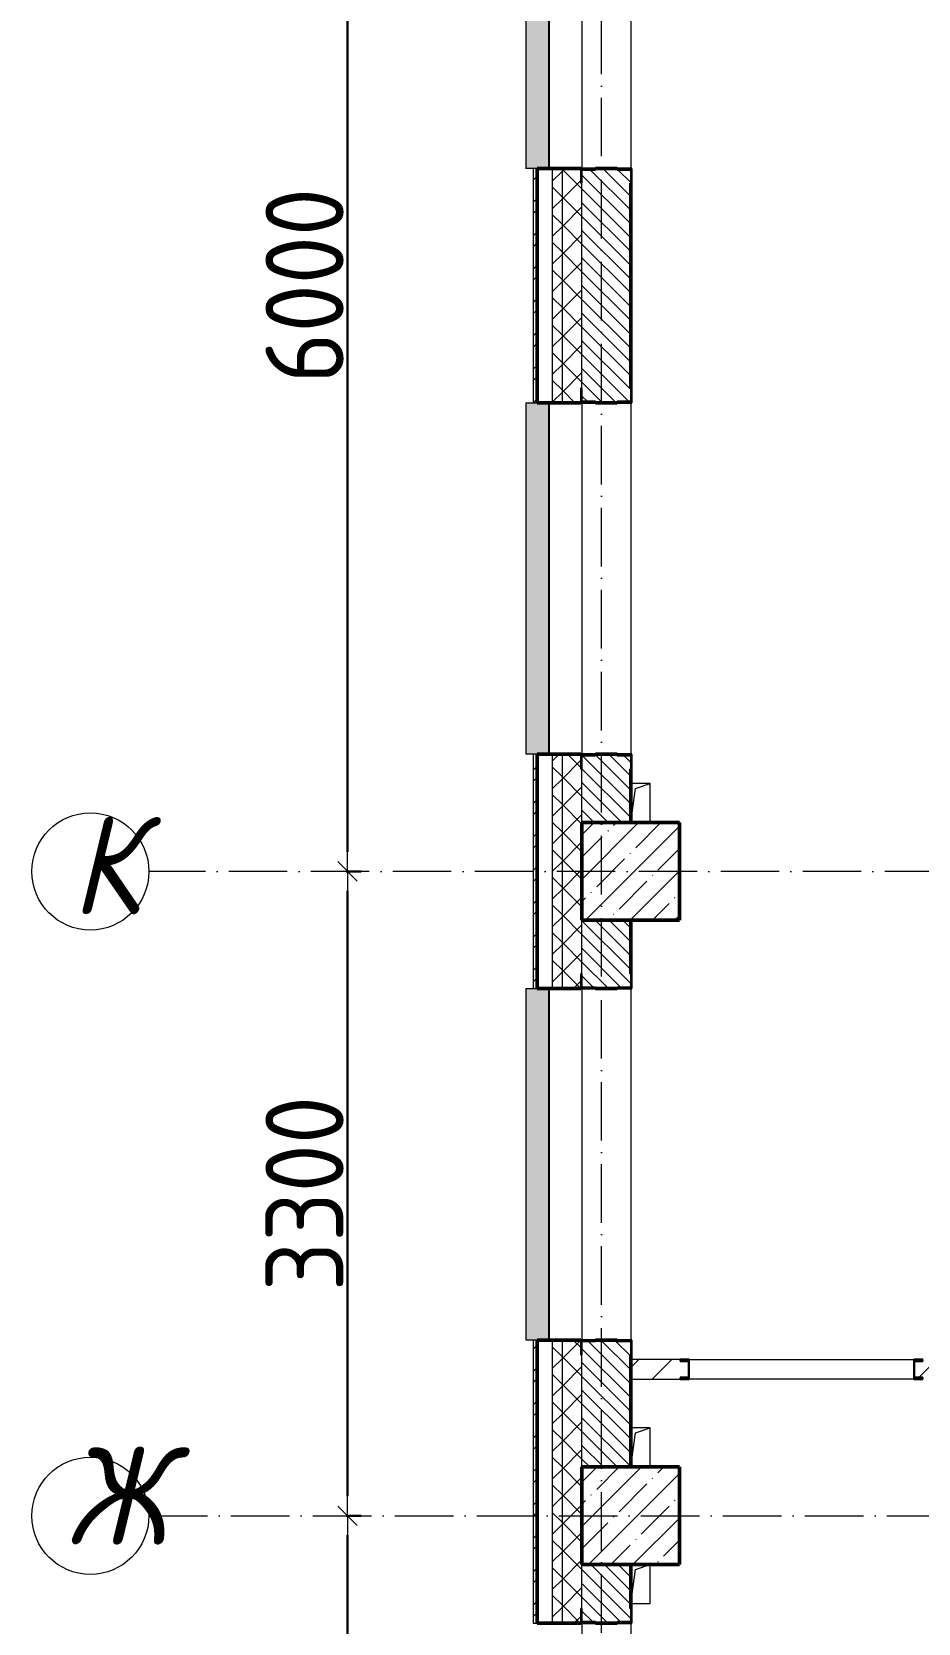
# Model space of a CAD drawing. Header units: millimetres. Extents: x -213536 to 1564669, y -45299 to 942238.
# Drawn here: x 539014 to 543556, y 585175 to 593325 of the extents above; entities that cross this region are included whole.
import ezdxf

# ---------------------------------------------------------------- set-up
doc = ezdxf.new("R2010")
doc.units = ezdxf.units.MM
doc.linetypes.add('50_200_ШТРИХ_1Т_ш5_п1_п1_', pattern=[700, 500, -100, 0, -100])
for name, color, linetype, lineweight in [('3.1) ЖБ окна 1.2 м', 102, 'Continuous', 30), ('A-____-____-DIMS', 7, 'Continuous', 9), ('A-GENM-____-MCUT', 7, 'Continuous', 25), ('A-GENM-____-OTLN', 7, 'Continuous', 9), ('A-GENM-____-OTLN-1', 7, 'Continuous', 25), ('A-GLAZ-____-OTLN', 7, 'Continuous', 9), ('A-WALL-____-MCUT-2', 7, 'Continuous', 50), ('A-WALL-____-MCUT-3', 7, 'Continuous', 9), ('A-WALL-____-OTLN', 7, 'Continuous', 9), ('A-WALL-____-PATT-1', 7, 'Continuous', 9), ('A-WALL-FNSH-MCUT-1', 7, 'Continuous', 9), ('I-WALL-____-OTLN', 7, 'Continuous', 9), ('S-COLS-____-MCUT', 7, 'Continuous', 50), ('S-COLS-____-OTLN', 7, 'Continuous', 9), ('S-GRID-____-IDEN', 7, 'Continuous', 9), ('S-GRID-____-OTLN-1', 7, '50_200_ШТРИХ_1Т_ш5_п1_п1_', 9)]:
    doc.layers.add(name, color=color, linetype=linetype, lineweight=lineweight)
doc.layers.add('A-GLAZ-____-OTLN-1', color=7, linetype='Continuous', lineweight=9, true_color=0xc0c0c0)
doc.styles.add('ISOCPEUR_I', font='isocpeui.ttf', dxfattribs={"width": 0.9, "height": 2.5})
doc.styles.add('СПДС', font='isocpeur.ttf', dxfattribs={"width": 0.9})
doc.dimstyles.new('Размера А3', dxfattribs={"dimtxt": 200, "dimasz": 100, "dimexe": 70, "dimexo": 100, "dimgap": 20, "dimtad": 1, "dimdec": 0, "dimrnd": 10, "dimzin": 0, "dimdsep": 46, "dimtxsty": 'СПДС', "dimblk": 'ARROWHEAD_6', "dimcen": 1, "dimclrd": 256, "dimclre": 256, "dimclrt": 256, "dimazin": 0, "dimtfac": 1, "dimtdec": 0, "dimtmove": 2, "dimatfit": 3, "dimfxl": 1, "dimtolj": 1, "dimtzin": 0, "dimarcsym": 0})
pattern_1 = [(45, (544282.64, 571544.04), (-70.71068, 70.71068), []), (135, (544282.64, 571544.04), (-70.71068, -70.71068), [])]
pattern_2 = [(135, (544282.637, 571544.04), (-35.35534, -35.35534), [])]

# ---------------------------------------------------------------- blocks, each defined once
blk = doc.blocks.new('BSC_Колонна _Прямоугольная - 500х500-V45-АР1_План отверстий 2 этажа в осях 1-64_А-ГГ')
at = {"layer": 'S-COLS-____-OTLN'}
h = blk.add_hatch(dxfattribs=at)
h.set_pattern_fill('FP_74', color=256, style=0, pattern_type=2)
h.set_pattern_definition([(45, (2200, -17481.04), (-114.0493, 114.0493), []), (45, (2314.05, -17481.04), (-114.0493, 114.0493), [201.612, -40.322, 3.353, -36.97])])
h.paths.add_polyline_path([(-250, -250), (250, -250), (250, 250), (-250, 250)], flags=0)
at = {"layer": 'S-COLS-____-MCUT'}
for p, q in [((250, 250), (-250, 250)), ((-250, 250), (-250, -250)), ((250, -250), (250, 250)), ((-250, -250), (250, -250))]:
    blk.add_line(p, q, dxfattribs=at)
blk = doc.blocks.new('BSC_Колонна _Прямоугольная - 500х500-V100-АР1_План отверстий 2 этажа в осях 1-64_А-ГГ')
at = {"layer": 'S-COLS-____-OTLN'}
h = blk.add_hatch(dxfattribs=at)
h.set_pattern_fill('FP_129', color=256, style=0, pattern_type=2)
h.set_pattern_definition([(45, (2200, -14181.04), (-114.0493, 114.0493), []), (45, (2314.05, -14181.04), (-114.0493, 114.0493), [201.612, -40.322, 3.353, -36.97])])
h.paths.add_polyline_path([(-250, -250), (250, -250), (250, 250), (-250, 250)], flags=0)
at = {"layer": 'S-COLS-____-MCUT'}
for p, q in [((250, 250), (-250, 250)), ((-250, 250), (-250, -250)), ((250, -250), (250, 250)), ((-250, -250), (250, -250))]:
    blk.add_line(p, q, dxfattribs=at)
blk = doc.blocks.new('Фахверк_СКБ_Уголок - 250_2700-27497298-АР1_План отверстий 2 этажа в осях 1-64_А-ГГ')
at = {"layer": 'A-GENM-____-MCUT'}
for p, q in [((200, 181), (125, 181)), ((125, 181), (125, 106)), ((131, 106), (131, 175)), ((131, 175), (200, 175)), ((200, 175), (200, 181)), ((125, 106), (131, 106)), ((131, -6), (125, -6)), ((125, -6), (125, -81)), ((125, -81), (200, -81)), ((131, -75), (131, -6)), ((200, -75), (131, -75)), ((200, -81), (200, -75))]:
    blk.add_line(p, q, dxfattribs=at)
blk = doc.blocks.new('154_Стойка_СКБ_Швеллер - СМ-2180_100-28318692-АР1_План отверстий 2 этажа в осях 1-64_А-ГГ')
at = {"layer": 'A-GENM-____-MCUT'}
for p, q in [((171, 50), (125, 50)), ((125, 50), (125, -50)), ((129.5, 42.4), (171, 42.4)), ((129.5, -42.4), (129.5, 42.4)), ((171, 42.4), (171, 50)), ((125, -50), (171, -50)), ((171, -42.4), (129.5, -42.4)), ((171, -50), (171, -42.4))]:
    blk.add_line(p, q, dxfattribs=at)
blk = doc.blocks.new('AR_Отверстие прямоугольное _в плите_ - AR_Отверстие прямоугольное _в плите_-V158-АР1_План отверстий 2 этажа в осях 1-64_А-ГГ')
at = {"layer": 'A-GENM-____-OTLN'}
for p, q in [((50, 100), (-50, 100)), ((-25, 75), (50, 100)), ((50, -100), (50, 100)), ((-50, -100), (-25, 75))]:
    blk.add_line(p, q, dxfattribs=at)
blk = doc.blocks.new('AR_Отверстие прямоугольное _в плите_ - AR_Отверстие прямоугольное _в плите_-30510733-АР1_План отверстий 2 этажа в осях 1-64_А-ГГ')
at = {"layer": 'A-GENM-____-OTLN'}
for p, q in [((-25, 75), (50, 100)), ((50, -100), (50, 100)), ((-50, -100), (-25, 75)), ((-50, -100), (50, -100))]:
    blk.add_line(p, q, dxfattribs=at)
blk = doc.blocks.new('Отлив_СКБ - Отлив витража_120_НВФ-31885689-АР1_План отверстий 2 этажа в осях 1-64_А-ГГ')
at = {"layer": 'A-GLAZ-____-OTLN-1'}
for points in [[(1800, 2), (1800, 120), (0, 120), (0, 2), (1103.1, 2)], [(1103.1, 0), (1800, 0), (1800, 2), (0, 2), (0, 0)]]:
    blk.add_hatch(color=256, dxfattribs=at).paths.add_polyline_path(points, flags=0)
at = {"layer": 'A-GLAZ-____-OTLN'}
for p, q in [((0, 83), (0, 120)), ((1800, 120), (0, 120)), ((1800, 120), (1800, 83)), ((0, 2), (1800, 2)), ((1800, 0), (0, 0))]:
    blk.add_line(p, q, dxfattribs=at)
blk = doc.blocks.new('Ось сетки - Круг_Ø6_00__ISO-2_5_0_9K_-25732049-АР1_План отверстий 2 этажа в осях 1-64_А-ГГ')
at = {"layer": 'S-GRID-____-IDEN'}
blk.add_circle((0, 0), 3, dxfattribs=at)
blk = doc.blocks.new('ARROWHEAD_6')
at = {"color": 0, "linetype": 'Continuous'}
for p, q in [((0, 0), (-1, 0)), ((-0.5, -0.5), (0.5, 0.5))]:
    blk.add_line(p, q, dxfattribs=at)
blk = doc.blocks.new('*D5488')
at = {"layer": 'A-____-____-DIMS', "lineweight": -2, "transparency": 16777216}
for p, q in [((-19249.1, 473197), (-19173.1, 473197)), ((-19243.1, 468747), (-19243.1, 473097)), ((-19249.1, 468647), (-19173.1, 468647))]:
    blk.add_line(p, q, dxfattribs=at)
at = {"layer": 'Defpoints', "color": 0, "lineweight": 30, "transparency": 16777216}
for p in [(-19349.1, 473197), (-19243.1, 473197), (-19349.1, 468647)]:
    blk.add_point(p, dxfattribs=at)
at = {"layer": 'A-____-____-DIMS', "lineweight": -2, "transparency": 16777216, "xscale": 100, "yscale": 100, "zscale": 100}
for p, rotation in [((-19243.1, 473197), 90), ((-19243.1, 468647), 270)]:
    blk.add_blockref('ARROWHEAD_6', p, dxfattribs=dict(at, rotation=rotation))
at = {"layer": 'A-____-____-DIMS', "transparency": 16777216, "insert": (-19463.1, 470922), "char_height": 400, "attachment_point": 5, "rotation": 90, "style": 'СПДС'}
blk.add_mtext('\\A1;4550', dxfattribs=at)
blk = doc.blocks.new('*D5489')
at = {"layer": 'A-____-____-DIMS', "lineweight": -2, "transparency": 16777216}
for p, q in [((-19249.1, 476497), (-19173.1, 476497)), ((-19243.1, 473297), (-19243.1, 476397)), ((-19249.1, 473197), (-19173.1, 473197))]:
    blk.add_line(p, q, dxfattribs=at)
at = {"layer": 'Defpoints', "color": 0, "lineweight": 30, "transparency": 16777216}
for p in [(-19349.1, 476497), (-19243.1, 476497), (-19349.1, 473197)]:
    blk.add_point(p, dxfattribs=at)
at = {"layer": 'A-____-____-DIMS', "lineweight": -2, "transparency": 16777216, "xscale": 100, "yscale": 100, "zscale": 100}
for p, rotation in [((-19243.1, 476497), 90), ((-19243.1, 473197), 270)]:
    blk.add_blockref('ARROWHEAD_6', p, dxfattribs=dict(at, rotation=rotation))
at = {"layer": 'A-____-____-DIMS', "transparency": 16777216, "insert": (-19463.1, 474847), "char_height": 400, "attachment_point": 5, "rotation": 90, "style": 'СПДС'}
blk.add_mtext('\\A1;3300', dxfattribs=at)
blk = doc.blocks.new('*D5490')
at = {"layer": 'A-____-____-DIMS', "lineweight": -2, "transparency": 16777216}
for p, q in [((-19249.1, 482497), (-19173.1, 482497)), ((-19243.1, 476597), (-19243.1, 482397)), ((-19249.1, 476497), (-19173.1, 476497))]:
    blk.add_line(p, q, dxfattribs=at)
at = {"layer": 'Defpoints', "color": 0, "lineweight": 30, "transparency": 16777216}
for p in [(-19349.1, 482497), (-19243.1, 482497), (-19349.1, 476497)]:
    blk.add_point(p, dxfattribs=at)
at = {"layer": 'A-____-____-DIMS', "lineweight": -2, "transparency": 16777216, "xscale": 100, "yscale": 100, "zscale": 100}
for p, rotation in [((-19243.1, 482497), 90), ((-19243.1, 476497), 270)]:
    blk.add_blockref('ARROWHEAD_6', p, dxfattribs=dict(at, rotation=rotation))
at = {"layer": 'A-____-____-DIMS', "transparency": 16777216, "insert": (-19463.1, 479497), "char_height": 400, "attachment_point": 5, "rotation": 90, "style": 'СПДС'}
blk.add_mtext('\\A1;6000', dxfattribs=at)
blk = doc.blocks.new('2этаж')
at = {"layer": 'S-GRID-____-OTLN-1', "color": 251, "ltscale": 0.6, "true_color": 0x636466}
for p, q in [((-17941.7, 454533.3), (-17941.7, 508896.9)), ((11116.1, 476497), (-20260.4, 476497)), ((-20260.4, 473197), (11116.1, 473197))]:
    blk.add_line(p, q, dxfattribs=at)
at = {"layer": 'S-GRID-____-IDEN', "char_height": 500, "attachment_point": 1, "style": 'ISOCPEUR_I'}
for s, insert, width in [('\\fISOCPEUR|b0|i1|c204|p34|;\\W.9;К', (-20657.8, 476778.9), 223.671), ('\\fISOCPEUR|b0|i1|c204|p34|;\\W.9;Ж', (-20686.8, 473549.4), 281.392)]:
    blk.add_mtext(s, dxfattribs=dict(at, insert=insert, width=width))
at = {"layer": 'A-____-____-DIMS'}
for base, p1, p2, picture, middle in [((-19243.1, 482497), (-19349.1, 476497), (-19349.1, 482497), '*D5490', (-19463.1, 479497)), ((-19243.1, 476497), (-19349.1, 473197), (-19349.1, 476497), '*D5489', (-19463.1, 474847)), ((-19243.1, 473197), (-19349.1, 468647), (-19349.1, 473197), '*D5488', (-19463.1, 470922))]:
    dim = blk.add_linear_dim(base=base, p1=p1, p2=p2, angle=90, dimstyle='Размера А3', override={"dimtxt": 400}, dxfattribs=at)
    dim.commit()
    dim.dimension.update_dxf_attribs({"geometry": picture, "text_midpoint": middle})

msp = doc.modelspace()

# ---------------------------------------------------------------- hatches: boundary and pattern name
at = {"layer": 'A-WALL-____-PATT-1'}
h = msp.add_hatch(dxfattribs=at)
h.set_pattern_fill('FP_3', color=256, style=0, pattern_type=2)
h.set_pattern_definition([(45, (544282.64, 571544.04), (-85.5366, 85.5366), []), (45, (544339.66, 571544.04), (-85.5366, 85.5366), [])])
h.paths.add_polyline_path([(541582.6, 581060.1), (541602.6, 581060.1), (541602.6, 583375.1), (541582.6, 583375.1), (541582.6, 582599.9)], flags=0)
h.paths.add_polyline_path([(541602.6, 585175.1), (541602.6, 586625.1), (541582.6, 586625.1), (541582.6, 585175.1)], flags=0)
h.paths.add_polyline_path([(541602.6, 588425.1), (541602.6, 589625.1), (541582.6, 589625.1), (541582.6, 588425.1)], flags=0)
h.paths.add_polyline_path([(541582.6, 591425.1), (541602.6, 591425.1), (541602.6, 592625.1), (541582.6, 592625.1)], flags=0)
h.paths.add_polyline_path([(541602.6, 594425.1), (541602.6, 595625.1), (541582.6, 595625.1), (541582.6, 594425.1)], flags=0)
h.paths.add_polyline_path([(541602.6, 597425.1), (541602.6, 598350.1), (541582.6, 598350.1), (541582.6, 597425.1)], flags=0)
h = msp.add_hatch(dxfattribs=at)
h.set_pattern_fill('FP_1', color=256, style=0, pattern_type=2)
h.set_pattern_definition(pattern_1)
h.paths.add_polyline_path([(541732.6, 581060.1), (541732.6, 583375.1), (541682.6, 583375.1), (541682.6, 581060.1)], flags=0)
h.paths.add_polyline_path([(541732.6, 585175.1), (541732.6, 586625.1), (541682.6, 586625.1), (541682.6, 585175.1)], flags=0)
h.paths.add_polyline_path([(541732.6, 588425.1), (541732.6, 589625.1), (541682.6, 589625.1), (541682.6, 588425.1)], flags=0)
h.paths.add_polyline_path([(541682.6, 591425.1), (541732.6, 591425.1), (541732.6, 592625.1), (541682.6, 592625.1)], flags=0)
h.paths.add_polyline_path([(541732.6, 594425.1), (541732.6, 595625.1), (541682.6, 595625.1), (541682.6, 594425.1)], flags=0)
h.paths.add_polyline_path([(541732.6, 597425.1), (541732.6, 598275.1), (541682.6, 598275.1), (541682.6, 597425.1)], flags=0)
h = msp.add_hatch(dxfattribs=at)
h.set_pattern_fill('FP_1', color=256, style=0, pattern_type=2)
h.set_pattern_definition(pattern_1)
h.paths.add_polyline_path([(541732.6, 581060.1), (541832.6, 581060.1), (541832.6, 583300.1), (541826.6, 583300.1), (541826.6, 583375.1), (541732.6, 583375.1), (541732.6, 581075.1)], flags=0)
h.paths.add_polyline_path([(541826.6, 585175.1), (541826.6, 585250.1), (541832.6, 585250.1), (541832.6, 586550.1), (541826.6, 586550.1), (541826.6, 586625.1), (541732.6, 586625.1), (541732.6, 585175.1)], flags=0)
h.paths.add_polyline_path([(541826.6, 588425.1), (541826.6, 588500.1), (541832.6, 588500.1), (541832.6, 589550.1), (541826.6, 589550.1), (541826.6, 589625.1), (541732.6, 589625.1), (541732.6, 588425.1)], flags=0)
h.paths.add_polyline_path([(541732.6, 591425.1), (541826.6, 591425.1), (541826.6, 591500.1), (541832.6, 591500.1), (541832.6, 592550.1), (541826.6, 592550.1), (541826.6, 592625.1), (541732.6, 592625.1), (541732.6, 591431.1)], flags=0)
h.paths.add_polyline_path([(541826.6, 594425.1), (541826.6, 594500.1), (541832.6, 594500.1), (541832.6, 595550.1), (541826.6, 595550.1), (541826.6, 595625.1), (541732.6, 595625.1), (541732.6, 594425.1)], flags=0)
h.paths.add_polyline_path([(541732.6, 597425.1), (541826.6, 597425.1), (541826.6, 597500.1), (541832.6, 597500.1), (541832.6, 598275.1), (541732.6, 598275.1), (541732.6, 597431.1)], flags=0)
h = msp.add_hatch(dxfattribs=at)
h.set_pattern_fill('FP_6', color=256, style=0, pattern_type=2)
h.set_pattern_definition(pattern_2)
h.paths.add_polyline_path([(541832.6, 589275.1), (542082.6, 589275.1), (542082.6, 589619.1), (542013.6, 589619.1), (542013.6, 589625.1), (541901.6, 589625.1), (541901.6, 589619.1), (541832.6, 589619.1), (541832.6, 589479.8)], flags=0)
h.paths.add_polyline_path([(542013.6, 591425.1), (542013.6, 591431.1), (542082.6, 591431.1), (542082.6, 592619.1), (542013.6, 592619.1), (542013.6, 592625.1), (541901.6, 592625.1), (541901.6, 592619.1), (541832.6, 592619.1), (541832.6, 591431.1), (541901.6, 591431.1), (541901.6, 591425.1)], flags=0)
h.paths.add_polyline_path([(542013.6, 594425.1), (542013.6, 594431.1), (542082.6, 594431.1), (542082.6, 594775.1), (541832.6, 594775.1), (541832.6, 594431.1), (541901.6, 594431.1), (541901.6, 594425.1)], flags=0)
h = msp.add_hatch(dxfattribs=at)
h.set_pattern_fill('FP_6', color=256, style=0, pattern_type=2)
h.set_pattern_definition(pattern_2)
h.paths.add_polyline_path([(541832.6, 585975.1), (542082.6, 585975.1), (542082.6, 586619.1), (542013.6, 586619.1), (542013.6, 586625.1), (541901.6, 586625.1), (541901.6, 586619.1), (541832.6, 586619.1), (541832.6, 586039.9)], flags=0)
h.paths.add_polyline_path([(542013.6, 588425.1), (542013.6, 588431.1), (542082.6, 588431.1), (542082.6, 588775.1), (541832.6, 588775.1), (541832.6, 588431.1), (541901.6, 588431.1), (541901.6, 588425.1)], flags=0)
h = msp.add_hatch(dxfattribs=at)
h.set_pattern_fill('FP_4', color=256, style=0, pattern_type=2)
h.set_pattern_definition([(45, (544282.64, 571544.04), (-84.8528, 84.8528), [])])
h.paths.add_polyline_path([(549082.6, 586425.1), (549082.6, 586525.1), (546182.6, 586525.1), (546182.6, 586425.1), (547803.9, 586425.1)], flags=0)
h.paths.add_polyline_path([(546132.6, 586425.1), (546132.6, 586428.1), (546179.6, 586428.1), (546179.6, 586522.1), (546132.6, 586522.1), (546132.6, 586525.1), (543578.6, 586524.3), (543578.6, 586517.5), (543537.1, 586517.5), (543537.1, 586432.7), (543578.6, 586432.7), (543578.6, 586425.1), (544268.9, 586425.1)], flags=0)
h.paths.add_polyline_path([(542082.6, 586425.1), (542336.6, 586425.1), (542336.6, 586432.7), (542378.1, 586432.7), (542378.1, 586517.5), (542336.6, 586517.5), (542336.6, 586525.1), (542082.6, 586525.1), (542082.6, 586432.7)], flags=0)
h = msp.add_hatch(dxfattribs=at)
h.set_pattern_fill('FP_6', color=256, style=0, pattern_type=2)
h.set_pattern_definition(pattern_2)
h.paths.add_polyline_path([(541832.6, 581575.1), (542082.6, 581575.1), (542081.8, 583369.1), (542013.6, 583369.1), (542013.6, 583375.1), (541901.6, 583375.1), (541901.6, 583369.1), (541832.6, 583369.1), (541832.6, 582599.9)], flags=0)
h.paths.add_polyline_path([(542013.6, 585175.1), (542013.6, 585181.1), (542082.6, 585181.1), (542082.6, 585475.1), (541832.6, 585475.1), (541832.6, 585181.1), (541901.6, 585181.1), (541901.6, 585175.1)], flags=0)

# ---------------------------------------------------------------- linework, layer by layer
at = {"layer": 'A-WALL-____-MCUT-2'}
for p, q in [((541826.6, 592625.1), (541602.6, 592625.1)), ((541602.6, 592625.1), (541602.6, 591425.1)), ((542013.6, 592625.1), (541901.6, 592625.1)), ((542082.6, 591500.1), (542082.6, 592550.1)), ((541602.6, 591425.1), (541826.6, 591425.1)), ((541901.6, 591425.1), (542013.6, 591425.1)), ((541826.6, 589625.1), (541602.6, 589625.1)), ((541602.6, 589625.1), (541602.6, 588425.1)), ((542013.6, 589625.1), (541901.6, 589625.1)), ((542082.6, 589275.1), (542082.6, 589550.1)), ((542082.6, 588500.1), (542082.6, 588775.1)), ((541602.6, 588425.1), (541826.6, 588425.1)), ((541901.6, 588425.1), (542013.6, 588425.1)), ((541826.6, 586625.1), (541602.6, 586625.1)), ((541602.6, 586625.1), (541602.6, 585175.1)), ((542013.6, 586625.1), (541901.6, 586625.1)), ((542082.6, 585975.1), (542082.6, 586550.1)), ((542082.6, 585250.1), (542082.6, 585475.1)), ((541602.6, 585175.1), (541826.6, 585175.1)), ((541901.6, 585175.1), (542013.6, 585175.1))]:
    msp.add_line(p, q, dxfattribs=at)
at = {"layer": 'A-WALL-____-MCUT-3'}
for p, q in [((541682.6, 591425.1), (541682.6, 592625.1)), ((541732.6, 591425.1), (541732.6, 592625.1)), ((541832.6, 591500.1), (541832.6, 592550.1)), ((541682.6, 588425.1), (541682.6, 589625.1)), ((541732.6, 588425.1), (541732.6, 589625.1)), ((541832.6, 589275.1), (541832.6, 589550.1)), ((541832.6, 588500.1), (541832.6, 588775.1)), ((541682.6, 585175.1), (541682.6, 586625.1)), ((541732.6, 585175.1), (541732.6, 586625.1)), ((541832.6, 585975.1), (541832.6, 586550.1)), ((541832.6, 585250.1), (541832.6, 585475.1))]:
    msp.add_line(p, q, dxfattribs=at)
at = {"layer": 'A-WALL-____-OTLN'}
for p, q in [((541832.6, 594425.1), (541832.6, 592625.1)), ((542082.6, 594425.1), (542082.6, 592625.1)), ((541832.6, 591425.1), (541832.6, 589625.1)), ((542082.6, 591425.1), (542082.6, 589625.1)), ((541832.6, 588425.1), (541832.6, 586625.1)), ((542082.6, 588425.1), (542082.6, 586625.1)), ((541832.6, 585175.1), (541832.6, 583375.1)), ((542082.6, 585175.1), (542082.6, 583375.1))]:
    msp.add_line(p, q, dxfattribs=at)
at = {"layer": 'A-WALL-FNSH-MCUT-1'}
for p, q in [((541582.6, 592625.1), (541582.6, 591425.1)), ((541602.6, 592625.1), (541582.6, 592625.1)), ((541582.6, 591425.1), (541602.6, 591425.1)), ((541582.6, 589625.1), (541582.6, 588425.1)), ((541602.6, 589625.1), (541582.6, 589625.1)), ((541582.6, 588425.1), (541602.6, 588425.1)), ((541582.6, 586625.1), (541582.6, 585175.1)), ((541602.6, 586625.1), (541582.6, 586625.1)), ((542336.6, 586525.1), (542082.6, 586525.1)), ((542082.6, 586425.1), (542336.6, 586425.1)), ((541582.6, 585175.1), (541602.6, 585175.1))]:
    msp.add_line(p, q, dxfattribs=at)
at = {"layer": 'I-WALL-____-OTLN'}
for p, q in [((542382.6, 586525.1), (543532.6, 586525.1)), ((543532.6, 586425.1), (542382.6, 586425.1))]:
    msp.add_line(p, q, dxfattribs=at)

# ---------------------------------------------------------------- block references
at = {"layer": '3.1) ЖБ окна 1.2 м'}
msp.add_blockref('2этаж', (559874.3, 112528.1), dxfattribs=at)
at = {"layer": 'A-GENM-____-OTLN'}
for name, p in [('AR_Отверстие прямоугольное _в плите_ - AR_Отверстие прямоугольное _в плите_-V158-АР1_План отверстий 2 этажа в осях 1-64_А-ГГ', (542132.6, 589375.1)), ('AR_Отверстие прямоугольное _в плите_ - AR_Отверстие прямоугольное _в плите_-V158-АР1_План отверстий 2 этажа в осях 1-64_А-ГГ', (542132.6, 586075.1)), ('AR_Отверстие прямоугольное _в плите_ - AR_Отверстие прямоугольное _в плите_-30510733-АР1_План отверстий 2 этажа в осях 1-64_А-ГГ', (542132.6, 585375.1))]:
    msp.add_blockref(name, p, dxfattribs=at)
at = {"layer": 'A-GENM-____-OTLN-1'}
for name, p, rotation in [('Фахверк_СКБ_Уголок - 250_2700-27497298-АР1_План отверстий 2 этажа в осях 1-64_А-ГГ', (541907.6, 592750.1), 269.9999999999999), ('Фахверк_СКБ_Уголок - 250_2700-27497298-АР1_План отверстий 2 этажа в осях 1-64_А-ГГ', (542007.6, 591300.1), 89.99999999999991), ('Фахверк_СКБ_Уголок - 250_2700-27497298-АР1_План отверстий 2 этажа в осях 1-64_А-ГГ', (541907.6, 589750.1), 269.9999999999999), ('Фахверк_СКБ_Уголок - 250_2700-27497298-АР1_План отверстий 2 этажа в осях 1-64_А-ГГ', (542007.6, 588300.1), 89.99999999999991), ('Фахверк_СКБ_Уголок - 250_2700-27497298-АР1_План отверстий 2 этажа в осях 1-64_А-ГГ', (541907.6, 586750.1), 269.9999999999999), ('154_Стойка_СКБ_Швеллер - СМ-2180_100-28318692-АР1_План отверстий 2 этажа в осях 1-64_А-ГГ', (542507.6, 586475.1), 180), ('Фахверк_СКБ_Уголок - 250_2700-27497298-АР1_План отверстий 2 этажа в осях 1-64_А-ГГ', (542007.6, 585050.1), 89.99999999999991)]:
    msp.add_blockref(name, p, dxfattribs=dict(at, rotation=rotation))
msp.add_blockref('154_Стойка_СКБ_Швеллер - СМ-2180_100-28318692-АР1_План отверстий 2 этажа в осях 1-64_А-ГГ', (543407.6, 586475.1), dxfattribs=at)
at = {"layer": 'A-GLAZ-____-OTLN', "rotation": 90}
for p in [(541665.6, 592625.1), (541665.6, 589625.1), (541665.6, 586625.1)]:
    msp.add_blockref('Отлив_СКБ - Отлив витража_120_НВФ-31885689-АР1_План отверстий 2 этажа в осях 1-64_А-ГГ', p, dxfattribs=at)
at = {"layer": 'S-COLS-____-OTLN'}
for name, p in [('BSC_Колонна _Прямоугольная - 500х500-V45-АР1_План отверстий 2 этажа в осях 1-64_А-ГГ', (542082.6, 589025.1)), ('BSC_Колонна _Прямоугольная - 500х500-V100-АР1_План отверстий 2 этажа в осях 1-64_А-ГГ', (542082.6, 585725.1))]:
    msp.add_blockref(name, p, dxfattribs=at)
at = {"layer": 'S-GRID-____-IDEN', "xscale": 99.99999999999993, "yscale": 99.99999999999993, "zscale": 99.99999999999993}
for p, rotation in [((539313.9, 589025.1), 89.9999999999998), ((539313.9, 585725.1), 269.9999999999996)]:
    msp.add_blockref('Ось сетки - Круг_Ø6_00__ISO-2_5_0_9K_-25732049-АР1_План отверстий 2 этажа в осях 1-64_А-ГГ', p, dxfattribs=dict(at, rotation=rotation))

doc.saveas('drawing.dxf')
